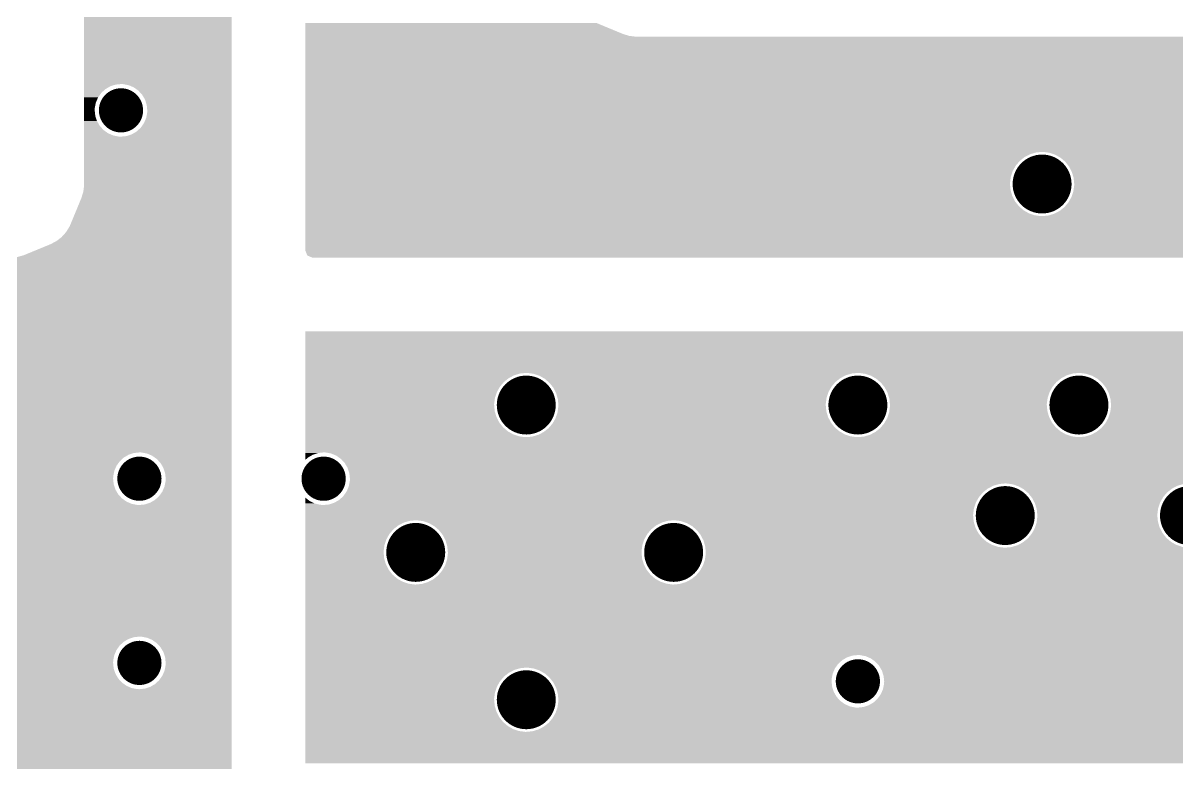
# Model space of a CAD drawing. Extents: x 295 to 953, y 10 to 290.
# Drawn here: x 640.06 to 672.87, y 122.75 to 143.79 of the extents above; entities that cross this region are included whole.
import ezdxf

# ---------------------------------------------------------------- set-up
doc = ezdxf.new("R2010")
doc.units = 0
doc.header["$LTSCALE"] = 5
doc.header["$MEASUREMENT"] = 0
doc.layers.get('0').update_dxf_attribs({"linetype": 'CONTINUOUS', "lineweight": 25})

msp = doc.modelspace()

# ---------------------------------------------------------------- linework, layer by layer
for points, const_width in [([(642.532, 141.31, 1), (643.16, 141.31, 1)], 0.629), ([(668.621, 139.215, 1), (669.459, 139.215, 1)], 0.838), ([(653.952, 132.928, 1), (654.79, 132.928, 1)], 0.838), ([(663.382, 132.928, 1), (664.22, 132.928, 1)], 0.838), ([(669.668, 132.928, 1), (670.507, 132.928, 1)], 0.838), ([(643.056, 130.833, 1), (643.684, 130.833, 1)], 0.629), ([(648.294, 130.833, 1), (648.923, 130.833, 1)], 0.629), ([(667.573, 129.785, 1), (668.411, 129.785, 1)], 0.838), ([(672.812, 129.785, 1), (673.65, 129.785, 1)], 0.838), ([(650.809, 128.737, 1), (651.647, 128.737, 1)], 0.838), ([(658.143, 128.737, 1), (658.981, 128.737, 1)], 0.838), ([(643.056, 125.594, 1), (643.684, 125.594, 1)], 0.629), ([(663.487, 125.07, 1), (664.115, 125.07, 1)], 0.629), ([(653.952, 124.546, 1), (654.79, 124.546, 1)], 0.838)]:
    msp.add_lwpolyline(points, format="xyb", close=True, dxfattribs=dict(const_width=const_width))
for points in [[(641.798, 142.058), (641.798, 146.549), (645.989, 142.058), (645.989, 146.549)], [(648.085, 143.792), (648.085, 143.794), (656.375, 143.792), (656.371, 143.794)], [(648.085, 143.486), (648.085, 143.792), (657.113, 143.486), (656.375, 143.792)], [(648.085, 143.43), (648.085, 143.486), (657.292, 143.43), (657.113, 143.486)], [(648.085, 143.406), (648.085, 143.43), (657.478, 143.406), (657.292, 143.43)], [(648.085, 143.309), (648.085, 143.406), (765.433, 143.309), (765.433, 143.406)], [(648.085, 143.406), (648.085, 143.406), (657.514, 143.406), (657.478, 143.406)], [(648.085, 143.293), (648.085, 143.309), (681.399, 143.293), (681.613, 143.309)], [(648.085, 143.243), (648.085, 143.293), (681.191, 143.243), (681.399, 143.293)], [(648.085, 143.161), (648.085, 143.243), (680.993, 143.161), (681.191, 143.243)], [(648.085, 143.05), (648.085, 143.161), (680.81, 143.05), (680.993, 143.161)], [(648.085, 142.911), (648.085, 143.05), (680.647, 142.911), (680.81, 143.05)], [(648.085, 142.749), (648.085, 142.911), (680.507, 142.749), (680.647, 142.911)], [(648.085, 142.567), (648.085, 142.749), (680.394, 142.567), (680.507, 142.749)], [(648.085, 142.369), (648.085, 142.567), (680.311, 142.369), (680.394, 142.567)], [(648.085, 142.161), (648.085, 142.369), (680.26, 142.161), (680.311, 142.369)], [(648.085, 141.939), (648.085, 142.161), (680.242, 141.939), (680.26, 142.161)], [(641.798, 142.042), (641.798, 142.058), (642.689, 142.042), (642.846, 142.058)], [(641.798, 141.992), (641.798, 142.042), (642.538, 141.992), (642.689, 142.042)], [(641.798, 141.912), (641.798, 141.992), (642.402, 141.912), (642.538, 141.992)], [(641.798, 141.806), (641.798, 141.912), (642.285, 141.806), (642.402, 141.912)], [(641.798, 141.677), (641.798, 141.806), (642.194, 141.677), (642.285, 141.806)], [(642.912, 142.056), (642.846, 142.058), (645.989, 142.056), (645.989, 142.058)], [(643.067, 142.025), (642.912, 142.056), (645.989, 142.025), (645.989, 142.056)], [(643.212, 141.963), (643.067, 142.025), (645.989, 141.963), (645.989, 142.025)], [(643.341, 141.871), (643.212, 141.963), (645.989, 141.871), (645.989, 141.963)], [(643.448, 141.754), (643.341, 141.871), (645.989, 141.754), (645.989, 141.871)], [(643.528, 141.618), (643.448, 141.754), (645.989, 141.618), (645.989, 141.754)], [(648.085, 141.725), (648.085, 141.939), (680.259, 141.725), (680.242, 141.939)], [(641.798, 141.531), (641.798, 141.677), (642.131, 141.531), (642.194, 141.677)], [(641.798, 141.376), (641.798, 141.531), (642.101, 141.376), (642.131, 141.531)], [(643.577, 141.468), (643.528, 141.618), (645.989, 141.468), (645.989, 141.618)], [(643.594, 141.31), (643.577, 141.468), (645.989, 141.31), (645.989, 141.468)], [(648.085, 141.517), (648.085, 141.725), (680.309, 141.517), (680.259, 141.725)], [(648.085, 141.319), (648.085, 141.517), (680.39, 141.319), (680.309, 141.517)], [(641.798, 141.31), (641.798, 141.376), (642.098, 141.31), (642.101, 141.376)], [(641.798, 141.153), (641.798, 141.31), (642.115, 141.153), (642.098, 141.31)], [(641.798, 141.003), (641.798, 141.153), (642.164, 141.003), (642.115, 141.153)], [(643.561, 141.089), (643.591, 141.244), (645.989, 141.089), (645.989, 141.244)], [(643.591, 141.244), (643.594, 141.31), (645.989, 141.244), (645.989, 141.31)], [(648.085, 141.136), (648.085, 141.319), (680.502, 141.136), (680.39, 141.319)], [(648.085, 140.973), (648.085, 141.136), (680.641, 140.973), (680.502, 141.136)], [(641.798, 140.866), (641.798, 141.003), (642.244, 140.866), (642.164, 141.003)], [(641.798, 140.75), (641.798, 140.866), (642.351, 140.75), (642.244, 140.866)], [(643.29, 140.708), (643.407, 140.815), (645.989, 140.708), (645.989, 140.815)], [(643.407, 140.815), (643.498, 140.944), (645.989, 140.815), (645.989, 140.944)], [(643.498, 140.944), (643.561, 141.089), (645.989, 140.944), (645.989, 141.089)], [(648.085, 140.833), (648.085, 140.973), (680.803, 140.833), (680.641, 140.973)], [(648.085, 140.721), (648.085, 140.833), (680.985, 140.721), (680.803, 140.833)], [(641.798, 140.658), (641.798, 140.75), (642.48, 140.658), (642.351, 140.75)], [(641.798, 140.596), (641.798, 140.658), (642.625, 140.596), (642.48, 140.658)], [(641.798, 140.565), (641.798, 140.596), (642.78, 140.565), (642.625, 140.596)], [(641.798, 140.562), (641.798, 140.565), (642.846, 140.562), (642.78, 140.565)], [(641.798, 139.215), (641.798, 140.562), (645.989, 139.215), (645.989, 140.562)], [(642.846, 140.562), (643.003, 140.579), (645.989, 140.562), (645.989, 140.579)], [(643.003, 140.579), (643.153, 140.628), (645.989, 140.579), (645.989, 140.628)], [(643.153, 140.628), (643.29, 140.708), (645.989, 140.628), (645.989, 140.708)], [(648.085, 140.638), (648.085, 140.721), (681.183, 140.638), (680.985, 140.721)], [(648.085, 140.587), (648.085, 140.638), (681.391, 140.587), (681.183, 140.638)], [(648.085, 140.569), (648.085, 140.587), (681.613, 140.569), (681.391, 140.587)], [(648.085, 140.508), (648.085, 140.569), (697.79, 140.508), (697.753, 140.569)], [(648.085, 140.344), (648.085, 140.508), (697.928, 140.344), (697.79, 140.508)], [(648.085, 140.205), (648.085, 140.344), (698.091, 140.205), (697.928, 140.344)], [(648.085, 140.128), (648.085, 140.205), (698.214, 140.128), (698.091, 140.205)], [(648.085, 140.112), (648.085, 140.128), (668.866, 140.112), (669.04, 140.128)], [(648.085, 140.062), (648.085, 140.112), (668.698, 140.062), (668.866, 140.112)], [(669.074, 140.128), (669.04, 140.128), (698.215, 140.128), (698.214, 140.128)], [(669.247, 140.105), (669.074, 140.128), (698.253, 140.105), (698.215, 140.128)], [(648.085, 139.982), (648.085, 140.062), (668.543, 139.982), (668.698, 140.062)], [(648.085, 139.873), (648.085, 139.982), (668.406, 139.873), (668.543, 139.982)], [(648.085, 139.74), (648.085, 139.873), (668.292, 139.74), (668.406, 139.873)], [(669.285, 140.092), (669.247, 140.105), (698.273, 140.092), (698.253, 140.105)], [(669.413, 140.049), (669.285, 140.092), (698.376, 140.049), (698.273, 140.092)], [(669.483, 140.009), (669.413, 140.049), (698.471, 140.009), (698.376, 140.049)], [(669.565, 139.962), (669.483, 140.009), (698.661, 139.962), (698.471, 140.009)], [(669.57, 139.958), (669.565, 139.962), (698.679, 139.958), (698.661, 139.962)], [(669.591, 139.94), (669.57, 139.958), (698.901, 139.94), (698.679, 139.958)], [(669.698, 139.849), (669.591, 139.94), (702.189, 139.849), (702.201, 139.94)], [(669.758, 139.773), (669.698, 139.849), (702.179, 139.773), (702.189, 139.849)], [(648.085, 139.588), (648.085, 139.74), (668.206, 139.588), (668.292, 139.74)], [(648.085, 139.423), (648.085, 139.588), (668.15, 139.423), (668.206, 139.588)], [(669.785, 139.739), (669.758, 139.773), (702.178, 139.739), (702.179, 139.773)], [(669.806, 139.712), (669.785, 139.739), (702.181, 139.712), (702.178, 139.739)], [(669.883, 139.565), (669.806, 139.712), (702.195, 139.565), (702.181, 139.712)], [(669.887, 139.556), (669.883, 139.565), (702.197, 139.556), (702.195, 139.565)], [(669.934, 139.397), (669.887, 139.556), (702.244, 139.397), (702.197, 139.556)], [(641.775, 138.994), (641.798, 139.18), (645.989, 138.994), (645.989, 139.18)], [(641.798, 139.18), (641.798, 139.215), (645.989, 139.18), (645.989, 139.215)], [(648.085, 139.249), (648.085, 139.423), (668.127, 139.249), (668.15, 139.423)], [(648.085, 139.215), (648.085, 139.249), (668.126, 139.215), (668.127, 139.249)], [(648.085, 139.041), (648.085, 139.215), (668.143, 139.041), (668.126, 139.215)], [(669.937, 139.389), (669.934, 139.397), (702.248, 139.389), (702.244, 139.397)], [(669.951, 139.242), (669.937, 139.389), (702.325, 139.242), (702.248, 139.389)], [(669.943, 139.105), (669.953, 139.18), (702.433, 139.105), (702.374, 139.18)], [(669.953, 139.215), (669.951, 139.242), (702.346, 139.215), (702.325, 139.242)], [(669.953, 139.18), (669.953, 139.215), (702.374, 139.18), (702.346, 139.215)], [(641.413, 138.074), (641.719, 138.815), (645.989, 138.074), (645.989, 138.815)], [(641.719, 138.815), (641.775, 138.994), (645.989, 138.815), (645.989, 138.994)], [(648.085, 138.873), (648.085, 139.041), (668.192, 138.873), (668.143, 139.041)], [(648.085, 138.718), (648.085, 138.873), (668.273, 138.718), (668.192, 138.873)], [(669.789, 138.692), (669.864, 138.825), (734.824, 138.692), (734.938, 138.825)], [(669.864, 138.825), (669.865, 138.826), (703.092, 138.825), (703.057, 138.826)], [(669.865, 138.826), (669.874, 138.841), (703.057, 138.826), (702.94, 138.841)], [(669.874, 138.841), (669.876, 138.849), (702.94, 138.841), (702.884, 138.849)], [(669.876, 138.849), (669.895, 138.905), (702.884, 138.849), (702.718, 138.905)], [(669.895, 138.905), (669.924, 138.991), (702.718, 138.905), (702.566, 138.991)], [(669.924, 138.991), (669.929, 139.007), (702.566, 138.991), (702.548, 139.007)], [(669.929, 139.007), (669.943, 139.105), (702.548, 139.007), (702.433, 139.105)], [(648.085, 138.581), (648.085, 138.718), (668.382, 138.581), (668.273, 138.718)], [(648.085, 138.467), (648.085, 138.581), (668.514, 138.467), (668.382, 138.581)], [(669.537, 138.448), (669.653, 138.54), (734.707, 138.448), (734.738, 138.54)], [(669.653, 138.54), (669.673, 138.557), (734.738, 138.54), (734.747, 138.557)], [(669.673, 138.557), (669.787, 138.689), (734.747, 138.557), (734.823, 138.689)], [(669.787, 138.689), (669.789, 138.692), (734.823, 138.689), (734.824, 138.692)], [(648.085, 138.381), (648.085, 138.467), (668.666, 138.381), (668.514, 138.467)], [(648.085, 138.325), (648.085, 138.381), (668.832, 138.325), (668.666, 138.381)], [(648.085, 138.302), (648.085, 138.325), (669.005, 138.302), (668.832, 138.325)], [(648.085, 138.301), (648.085, 138.302), (669.04, 138.301), (669.005, 138.302)], [(648.085, 138.202), (648.085, 138.301), (734.659, 138.202), (734.672, 138.301)], [(648.085, 138.167), (648.085, 138.202), (734.658, 138.167), (734.659, 138.202)], [(648.085, 137.993), (648.085, 138.167), (734.675, 137.993), (734.658, 138.167)], [(669.04, 138.301), (669.214, 138.318), (734.672, 138.301), (734.674, 138.318)], [(669.214, 138.318), (669.381, 138.367), (734.674, 138.318), (734.681, 138.367)], [(669.381, 138.367), (669.395, 138.375), (734.681, 138.367), (734.682, 138.375)], [(669.395, 138.375), (669.537, 138.448), (734.682, 138.375), (734.707, 138.448)], [(641.158, 137.706), (641.283, 137.845), (645.989, 137.706), (645.989, 137.845)], [(641.283, 137.845), (641.382, 138.004), (645.989, 137.845), (645.989, 138.004)], [(641.382, 138.004), (641.413, 138.074), (645.989, 138.004), (645.989, 138.074)], [(648.085, 137.825), (648.085, 137.993), (734.724, 137.825), (734.675, 137.993)], [(648.085, 137.67), (648.085, 137.825), (734.805, 137.67), (734.724, 137.825)], [(640.102, 137.198), (640.844, 137.504), (645.989, 137.198), (645.989, 137.504)], [(640.844, 137.504), (641.01, 137.591), (645.989, 137.504), (645.989, 137.591)], [(641.01, 137.591), (641.158, 137.706), (645.989, 137.591), (645.989, 137.706)], [(648.085, 137.533), (648.085, 137.67), (734.914, 137.533), (734.805, 137.67)], [(648.085, 137.42), (648.085, 137.533), (735.046, 137.42), (734.914, 137.533)], [(639.889, 137.136), (640.07, 137.186), (645.989, 137.136), (645.989, 137.186)], [(640.07, 137.186), (640.102, 137.198), (645.989, 137.186), (645.989, 137.198)], [(648.085, 137.333), (648.085, 137.42), (735.198, 137.333), (735.046, 137.42)], [(648.085, 137.33), (648.085, 137.333), (735.209, 137.33), (735.198, 137.333)], [(648.085, 137.329), (648.085, 137.33), (735.21, 137.329), (735.209, 137.33)], [(648.107, 137.277), (648.085, 137.329), (735.364, 137.277), (735.21, 137.329)], [(648.116, 137.254), (648.107, 137.277), (735.537, 137.254), (735.364, 137.277)], [(648.117, 137.253), (648.116, 137.254), (735.572, 137.253), (735.537, 137.254)], [(648.147, 137.18), (648.117, 137.253), (764.532, 137.18), (764.709, 137.253)], [(648.293, 137.119), (648.147, 137.18), (764.385, 137.119), (764.531, 137.18)], [(648.147, 137.18), (648.147, 137.18), (764.531, 137.18), (764.532, 137.18)], [(630.273, 136.908), (630.312, 137), (645.989, 136.908), (645.989, 137)], [(630.273, 131.581), (630.273, 136.908), (645.989, 131.581), (645.989, 136.908)], [(631.321, 137), (631.478, 137.017), (645.989, 137), (645.989, 137.017)], [(631.478, 137.017), (631.628, 137.066), (645.989, 137.017), (645.989, 137.066)], [(631.628, 137.066), (631.726, 137.119), (645.989, 137.066), (645.989, 137.119)], [(639.703, 137.119), (639.889, 137.136), (645.989, 137.119), (645.989, 137.136)], [(648.085, 133.842), (648.085, 135.024), (736.096, 133.842), (736.096, 135.024)], [(648.085, 135.024), (648.085, 135.024), (736.096, 135.024), (736.095, 135.024)], [(648.085, 133.825), (648.085, 133.842), (654.197, 133.825), (654.371, 133.842)], [(648.085, 133.776), (648.085, 133.825), (654.03, 133.776), (654.197, 133.825)], [(648.085, 133.695), (648.085, 133.776), (653.874, 133.695), (654.03, 133.776)], [(648.085, 133.586), (648.085, 133.695), (653.737, 133.586), (653.874, 133.695)], [(648.085, 133.454), (648.085, 133.586), (653.624, 133.454), (653.737, 133.586)], [(654.406, 133.841), (654.371, 133.842), (663.794, 133.841), (663.801, 133.842)], [(654.525, 133.825), (654.406, 133.841), (663.627, 133.825), (663.794, 133.841)], [(654.579, 133.818), (654.525, 133.825), (663.603, 133.818), (663.627, 133.825)], [(654.705, 133.776), (654.579, 133.818), (663.459, 133.776), (663.603, 133.818)], [(654.745, 133.762), (654.705, 133.776), (663.433, 133.762), (663.459, 133.776)], [(654.863, 133.695), (654.745, 133.762), (663.304, 133.695), (663.433, 133.762)], [(654.897, 133.676), (654.863, 133.695), (663.28, 133.676), (663.304, 133.695)], [(655.001, 133.586), (654.897, 133.676), (663.167, 133.586), (663.28, 133.676)], [(655.029, 133.562), (655.001, 133.586), (663.146, 133.562), (663.167, 133.586)], [(655.115, 133.454), (655.029, 133.562), (663.053, 133.454), (663.146, 133.562)], [(663.835, 133.841), (663.801, 133.842), (670.081, 133.841), (670.087, 133.842)], [(663.955, 133.825), (663.835, 133.841), (669.913, 133.825), (670.081, 133.841)], [(664.009, 133.818), (663.955, 133.825), (669.889, 133.818), (669.913, 133.825)], [(664.134, 133.776), (664.009, 133.818), (669.746, 133.776), (669.889, 133.818)], [(664.174, 133.762), (664.134, 133.776), (669.72, 133.762), (669.746, 133.776)], [(664.292, 133.695), (664.174, 133.762), (669.591, 133.695), (669.72, 133.762)], [(664.326, 133.676), (664.292, 133.695), (669.566, 133.676), (669.591, 133.695)], [(664.431, 133.586), (664.326, 133.676), (669.454, 133.586), (669.566, 133.676)], [(664.459, 133.562), (664.431, 133.586), (669.433, 133.562), (669.454, 133.586)], [(664.545, 133.454), (664.459, 133.562), (669.34, 133.454), (669.433, 133.562)], [(670.122, 133.841), (670.087, 133.842), (736.096, 133.841), (736.096, 133.842)], [(670.295, 133.818), (670.122, 133.841), (736.096, 133.818), (736.096, 133.841)], [(670.461, 133.762), (670.295, 133.818), (736.096, 133.762), (736.096, 133.818)], [(670.613, 133.676), (670.461, 133.762), (736.096, 133.676), (736.096, 133.762)], [(670.746, 133.562), (670.613, 133.676), (736.096, 133.562), (736.096, 133.676)], [(670.854, 133.425), (670.746, 133.562), (736.096, 133.425), (736.096, 133.562)], [(648.085, 133.302), (648.085, 133.454), (653.537, 133.302), (653.624, 133.454)], [(648.085, 133.136), (648.085, 133.302), (653.481, 133.136), (653.537, 133.302)], [(655.138, 133.425), (655.115, 133.454), (663.037, 133.425), (663.053, 133.454)], [(655.202, 133.302), (655.138, 133.425), (662.967, 133.302), (663.037, 133.425)], [(655.219, 133.27), (655.202, 133.302), (662.956, 133.27), (662.967, 133.302)], [(655.258, 133.136), (655.219, 133.27), (662.911, 133.136), (662.956, 133.27)], [(664.568, 133.425), (664.545, 133.454), (669.324, 133.425), (669.34, 133.454)], [(664.632, 133.302), (664.568, 133.425), (669.254, 133.302), (669.324, 133.425)], [(664.648, 133.27), (664.632, 133.302), (669.243, 133.27), (669.254, 133.302)], [(664.688, 133.136), (664.648, 133.27), (669.198, 133.136), (669.243, 133.27)], [(670.935, 133.27), (670.854, 133.425), (736.096, 133.27), (736.096, 133.425)], [(670.984, 133.102), (670.935, 133.27), (736.096, 133.102), (736.096, 133.27)], [(648.085, 132.963), (648.085, 133.136), (653.458, 132.963), (653.481, 133.136)], [(648.085, 132.928), (648.085, 132.963), (653.458, 132.928), (653.458, 132.963)], [(648.085, 132.754), (648.085, 132.928), (653.474, 132.754), (653.458, 132.928)], [(655.268, 133.102), (655.258, 133.136), (662.907, 133.102), (662.911, 133.136)], [(655.265, 132.754), (655.284, 132.894), (662.904, 132.754), (662.891, 132.894)], [(655.282, 132.963), (655.268, 133.102), (662.888, 132.963), (662.907, 133.102)], [(655.285, 132.928), (655.282, 132.963), (662.887, 132.928), (662.888, 132.963)], [(655.284, 132.894), (655.285, 132.928), (662.891, 132.894), (662.887, 132.928)], [(664.698, 133.102), (664.688, 133.136), (669.193, 133.102), (669.198, 133.136)], [(664.695, 132.754), (664.714, 132.894), (669.191, 132.754), (669.177, 132.894)], [(664.711, 132.963), (664.698, 133.102), (669.174, 132.963), (669.193, 133.102)], [(664.715, 132.928), (664.711, 132.963), (669.174, 132.928), (669.174, 132.963)], [(664.714, 132.894), (664.715, 132.928), (669.177, 132.894), (669.174, 132.928)], [(670.977, 132.721), (671, 132.894), (736.096, 132.721), (736.096, 132.894)], [(671.001, 132.928), (670.984, 133.102), (736.096, 132.928), (736.096, 133.102)], [(671, 132.894), (671.001, 132.928), (736.096, 132.894), (736.096, 132.928)], [(648.085, 132.587), (648.085, 132.754), (653.524, 132.587), (653.474, 132.754)], [(648.085, 132.432), (648.085, 132.587), (653.604, 132.432), (653.524, 132.587)], [(655.205, 132.555), (655.216, 132.587), (662.97, 132.555), (662.954, 132.587)], [(655.216, 132.587), (655.261, 132.721), (662.954, 132.587), (662.914, 132.721)], [(655.261, 132.721), (655.265, 132.754), (662.914, 132.721), (662.904, 132.754)], [(664.635, 132.555), (664.646, 132.587), (669.257, 132.555), (669.24, 132.587)], [(664.646, 132.587), (664.691, 132.721), (669.24, 132.587), (669.201, 132.721)], [(664.691, 132.721), (664.695, 132.754), (669.201, 132.721), (669.191, 132.754)], [(670.921, 132.555), (670.977, 132.721), (736.096, 132.555), (736.096, 132.721)], [(648.085, 132.295), (648.085, 132.432), (653.713, 132.295), (653.604, 132.432)], [(648.085, 132.181), (648.085, 132.295), (653.846, 132.181), (653.713, 132.295)], [(654.892, 132.181), (655.005, 132.27), (663.276, 132.181), (663.171, 132.27)], [(655.005, 132.27), (655.026, 132.295), (663.171, 132.27), (663.143, 132.295)], [(655.026, 132.295), (655.119, 132.403), (663.143, 132.295), (663.057, 132.403)], [(655.119, 132.403), (655.135, 132.432), (663.057, 132.403), (663.034, 132.432)], [(655.135, 132.432), (655.205, 132.555), (663.034, 132.432), (662.97, 132.555)], [(664.322, 132.181), (664.435, 132.27), (669.562, 132.181), (669.458, 132.27)], [(664.435, 132.27), (664.456, 132.295), (669.458, 132.27), (669.429, 132.295)], [(664.456, 132.295), (664.548, 132.403), (669.429, 132.295), (669.343, 132.403)], [(664.548, 132.403), (664.565, 132.432), (669.343, 132.403), (669.321, 132.432)], [(664.565, 132.432), (664.635, 132.555), (669.321, 132.432), (669.257, 132.555)], [(670.584, 132.162), (670.721, 132.27), (736.096, 132.162), (736.096, 132.27)], [(670.721, 132.27), (670.835, 132.403), (736.096, 132.27), (736.096, 132.403)], [(670.835, 132.403), (670.921, 132.555), (736.096, 132.403), (736.096, 132.555)], [(648.085, 132.094), (648.085, 132.181), (653.998, 132.094), (653.846, 132.181)], [(648.085, 132.039), (648.085, 132.094), (654.164, 132.039), (653.998, 132.094)], [(648.085, 132.015), (648.085, 132.039), (654.337, 132.015), (654.164, 132.039)], [(648.085, 131.702), (648.085, 132.015), (736.096, 131.702), (736.096, 132.015)], [(648.085, 132.015), (648.085, 132.015), (654.371, 132.015), (654.337, 132.015)], [(654.371, 132.015), (654.378, 132.015), (663.801, 132.015), (663.767, 132.015)], [(654.378, 132.015), (654.545, 132.031), (663.767, 132.015), (663.647, 132.031)], [(654.545, 132.031), (654.57, 132.039), (663.647, 132.031), (663.593, 132.039)], [(654.57, 132.039), (654.713, 132.081), (663.593, 132.039), (663.468, 132.081)], [(654.713, 132.081), (654.739, 132.094), (663.468, 132.081), (663.428, 132.094)], [(654.739, 132.094), (654.868, 132.162), (663.428, 132.094), (663.31, 132.162)], [(654.868, 132.162), (654.892, 132.181), (663.31, 132.162), (663.276, 132.181)], [(663.801, 132.015), (663.808, 132.015), (670.087, 132.015), (670.053, 132.015)], [(663.808, 132.015), (663.975, 132.031), (670.053, 132.015), (669.933, 132.031)], [(663.975, 132.031), (663.999, 132.039), (669.933, 132.031), (669.88, 132.039)], [(663.999, 132.039), (664.143, 132.081), (669.88, 132.039), (669.754, 132.081)], [(664.143, 132.081), (664.169, 132.094), (669.754, 132.081), (669.714, 132.094)], [(664.169, 132.094), (664.298, 132.162), (669.714, 132.094), (669.596, 132.162)], [(664.298, 132.162), (664.322, 132.181), (669.596, 132.162), (669.562, 132.181)], [(670.087, 132.015), (670.261, 132.031), (736.096, 132.015), (736.096, 132.031)], [(670.261, 132.031), (670.429, 132.081), (736.096, 132.031), (736.096, 132.081)], [(670.429, 132.081), (670.584, 132.162), (736.096, 132.081), (736.096, 132.162)], [(634.006, 131.578), (633.94, 131.581), (643.342, 131.578), (643.37, 131.581)], [(634.076, 131.564), (634.006, 131.578), (643.213, 131.564), (643.342, 131.578)], [(643.436, 131.578), (643.37, 131.581), (645.989, 131.578), (645.989, 131.581)], [(643.591, 131.548), (643.436, 131.578), (645.989, 131.548), (645.989, 131.578)], [(648.085, 131.701), (648.085, 131.702), (717.189, 131.701), (717.236, 131.702)], [(648.085, 131.696), (648.085, 131.701), (717.142, 131.696), (717.189, 131.701)], [(648.085, 131.687), (648.085, 131.696), (717.096, 131.687), (717.142, 131.696)], [(648.085, 131.676), (648.085, 131.687), (717.051, 131.676), (717.096, 131.687)], [(648.085, 131.661), (648.085, 131.676), (717.006, 131.661), (717.051, 131.676)], [(648.085, 131.643), (648.085, 131.661), (716.962, 131.643), (717.006, 131.661)], [(648.085, 131.622), (648.085, 131.643), (716.92, 131.622), (716.962, 131.643)], [(648.085, 131.598), (648.085, 131.622), (716.88, 131.598), (716.92, 131.622)], [(648.085, 131.581), (648.085, 131.598), (716.855, 131.581), (716.88, 131.598)], [(648.085, 131.564), (648.085, 131.581), (648.451, 131.564), (648.609, 131.581)], [(648.636, 131.58), (648.609, 131.581), (716.853, 131.58), (716.855, 131.581)], [(648.674, 131.578), (648.636, 131.58), (716.855, 131.578), (716.853, 131.58)], [(648.83, 131.548), (648.674, 131.578), (716.885, 131.548), (716.855, 131.578)], [(634.161, 131.548), (634.076, 131.564), (643.162, 131.548), (643.213, 131.564)], [(634.237, 131.515), (634.161, 131.548), (643.062, 131.515), (643.162, 131.548)], [(634.306, 131.485), (634.237, 131.515), (643.012, 131.485), (643.062, 131.515)], [(634.377, 131.435), (634.306, 131.485), (642.926, 131.435), (643.012, 131.485)], [(634.435, 131.393), (634.377, 131.435), (642.881, 131.393), (642.926, 131.435)], [(634.495, 131.328), (634.435, 131.393), (642.809, 131.328), (642.881, 131.393)], [(634.542, 131.277), (634.495, 131.328), (642.773, 131.277), (642.809, 131.328)], [(634.588, 131.199), (634.542, 131.277), (642.718, 131.199), (642.773, 131.277)], [(643.736, 131.485), (643.591, 131.548), (645.989, 131.485), (645.989, 131.548)], [(643.865, 131.393), (643.736, 131.485), (645.989, 131.393), (645.989, 131.485)], [(643.972, 131.277), (643.865, 131.393), (645.989, 131.277), (645.989, 131.393)], [(644.052, 131.14), (643.972, 131.277), (645.989, 131.14), (645.989, 131.277)], [(648.085, 131.515), (648.085, 131.564), (648.301, 131.515), (648.451, 131.564)], [(648.085, 131.435), (648.085, 131.515), (648.165, 131.435), (648.301, 131.515)], [(648.085, 131.368), (648.085, 131.435), (648.086, 131.368), (648.165, 131.435)], [(648.085, 131.367), (648.085, 131.368), (648.085, 131.367), (648.086, 131.368)], [(648.975, 131.485), (648.83, 131.548), (716.948, 131.485), (716.885, 131.548)], [(649.009, 131.461), (648.975, 131.485), (716.972, 131.461), (716.948, 131.485)], [(649.059, 131.426), (649.009, 131.461), (736.096, 131.426), (736.096, 131.461)], [(649.104, 131.393), (649.059, 131.426), (716.678, 131.393), (716.699, 131.426)], [(649.11, 131.386), (649.104, 131.393), (716.673, 131.386), (716.678, 131.393)], [(649.148, 131.345), (649.11, 131.386), (716.65, 131.345), (716.673, 131.386)], [(649.187, 131.303), (649.148, 131.345), (716.63, 131.303), (716.65, 131.345)], [(649.211, 131.277), (649.187, 131.303), (716.62, 131.277), (716.63, 131.303)], [(649.221, 131.259), (649.211, 131.277), (716.613, 131.259), (716.62, 131.277)], [(649.247, 131.214), (649.221, 131.259), (716.599, 131.214), (716.613, 131.259)], [(634.622, 131.14), (634.588, 131.199), (642.692, 131.14), (642.718, 131.199)], [(634.65, 131.054), (634.622, 131.14), (642.655, 131.054), (642.692, 131.14)], [(634.671, 130.99), (634.65, 131.054), (642.643, 130.99), (642.655, 131.054)], [(634.681, 130.899), (634.671, 130.99), (642.625, 130.899), (642.643, 130.99)], [(644.101, 130.99), (644.052, 131.14), (645.989, 130.99), (645.989, 131.14)], [(644.118, 130.833), (644.101, 130.99), (645.989, 130.833), (645.989, 130.99)], [(649.274, 131.168), (649.247, 131.214), (716.588, 131.168), (716.599, 131.214)], [(649.291, 131.14), (649.274, 131.168), (716.584, 131.14), (716.588, 131.168)], [(649.297, 131.122), (649.291, 131.14), (716.581, 131.122), (716.584, 131.14)], [(649.312, 131.075), (649.297, 131.122), (716.577, 131.075), (716.581, 131.122)], [(649.328, 131.028), (649.312, 131.075), (716.576, 131.028), (716.577, 131.075)], [(649.34, 130.99), (649.328, 131.028), (716.578, 130.99), (716.576, 131.028)], [(649.341, 130.981), (649.34, 130.99), (716.579, 130.981), (716.578, 130.99)], [(649.346, 130.934), (649.341, 130.981), (716.585, 130.934), (716.579, 130.981)], [(649.351, 130.888), (649.346, 130.934), (716.594, 130.888), (716.585, 130.934)], [(634.618, 130.525), (634.655, 130.612), (642.688, 130.525), (642.659, 130.612)], [(634.655, 130.612), (634.667, 130.676), (642.659, 130.612), (642.638, 130.676)], [(634.667, 130.676), (634.685, 130.767), (642.638, 130.676), (642.629, 130.767)], [(634.688, 130.833), (634.681, 130.899), (642.622, 130.833), (642.625, 130.899)], [(634.685, 130.767), (634.688, 130.833), (642.629, 130.767), (642.622, 130.833)], [(644.022, 130.466), (644.085, 130.612), (645.989, 130.466), (645.989, 130.612)], [(644.085, 130.612), (644.115, 130.767), (645.989, 130.612), (645.989, 130.767)], [(644.115, 130.767), (644.118, 130.833), (645.989, 130.767), (645.989, 130.833)], [(649.298, 130.552), (649.323, 130.612), (667.495, 130.552), (667.611, 130.612)], [(649.323, 130.612), (649.327, 130.632), (667.611, 130.612), (667.65, 130.632)], [(649.327, 130.632), (649.337, 130.682), (667.65, 130.632), (667.818, 130.682)], [(649.337, 130.682), (649.34, 130.699), (667.818, 130.682), (667.992, 130.699)], [(649.34, 130.699), (649.343, 130.714), (716.673, 130.699), (716.664, 130.714)], [(649.343, 130.714), (649.352, 130.756), (716.664, 130.714), (716.642, 130.756)], [(649.356, 130.843), (649.351, 130.888), (716.607, 130.843), (716.594, 130.888)], [(649.352, 130.756), (649.354, 130.767), (716.642, 130.756), (716.637, 130.767)], [(649.354, 130.767), (649.355, 130.799), (716.637, 130.767), (716.623, 130.799)], [(649.355, 130.799), (649.357, 130.833), (716.623, 130.799), (716.611, 130.833)], [(649.357, 130.833), (649.356, 130.843), (716.611, 130.833), (716.607, 130.843)], [(668.026, 130.698), (667.992, 130.699), (673.224, 130.698), (673.231, 130.699)], [(668.146, 130.682), (668.026, 130.698), (673.057, 130.682), (673.224, 130.698)], [(668.2, 130.675), (668.146, 130.682), (673.032, 130.675), (673.057, 130.682)], [(668.325, 130.632), (668.2, 130.675), (672.889, 130.632), (673.032, 130.675)], [(668.365, 130.619), (668.325, 130.632), (672.863, 130.619), (672.889, 130.632)], [(668.483, 130.552), (668.365, 130.619), (672.734, 130.552), (672.863, 130.619)], [(634.384, 130.231), (634.429, 130.272), (642.933, 130.231), (642.875, 130.272)], [(634.429, 130.272), (634.501, 130.338), (642.875, 130.272), (642.815, 130.338)], [(634.501, 130.338), (634.537, 130.389), (642.815, 130.338), (642.768, 130.389)], [(634.537, 130.389), (634.592, 130.466), (642.768, 130.389), (642.722, 130.466)], [(634.592, 130.466), (634.618, 130.525), (642.722, 130.466), (642.688, 130.525)], [(643.814, 130.231), (643.93, 130.338), (645.989, 130.231), (645.989, 130.338)], [(643.93, 130.338), (644.022, 130.466), (645.989, 130.338), (645.989, 130.466)], [(648.085, 130.2), (648.085, 130.298), (648.209, 130.2), (648.086, 130.298)], [(648.085, 130.298), (648.085, 130.298), (648.086, 130.298), (648.085, 130.298)], [(649.053, 130.231), (649.14, 130.31), (667.199, 130.231), (667.244, 130.31)], [(649.14, 130.31), (649.169, 130.338), (667.244, 130.31), (667.268, 130.338)], [(649.169, 130.338), (649.244, 130.443), (667.268, 130.338), (667.358, 130.443)], [(649.244, 130.443), (649.261, 130.466), (667.358, 130.443), (667.388, 130.466)], [(649.261, 130.466), (649.298, 130.552), (667.388, 130.466), (667.495, 130.552)], [(668.517, 130.533), (668.483, 130.552), (672.71, 130.533), (672.734, 130.552)], [(668.622, 130.443), (668.517, 130.533), (672.597, 130.443), (672.71, 130.533)], [(668.65, 130.419), (668.622, 130.443), (672.576, 130.419), (672.597, 130.443)], [(668.736, 130.31), (668.65, 130.419), (672.483, 130.31), (672.576, 130.419)], [(668.759, 130.282), (668.736, 130.31), (672.467, 130.282), (672.483, 130.31)], [(668.823, 130.158), (668.759, 130.282), (672.397, 130.158), (672.467, 130.282)], [(630.273, 129.485), (630.273, 130.085), (645.989, 129.485), (645.989, 130.085)], [(633.94, 130.085), (633.967, 130.088), (643.37, 130.085), (643.304, 130.088)], [(633.967, 130.088), (634.097, 130.101), (643.304, 130.088), (643.234, 130.101)], [(634.097, 130.101), (634.148, 130.118), (643.234, 130.101), (643.149, 130.118)], [(634.148, 130.118), (634.248, 130.151), (643.149, 130.118), (643.073, 130.151)], [(634.248, 130.151), (634.298, 130.181), (643.073, 130.151), (643.003, 130.181)], [(634.298, 130.181), (634.384, 130.231), (643.003, 130.181), (642.933, 130.231)], [(643.37, 130.085), (643.527, 130.101), (645.989, 130.085), (645.989, 130.101)], [(643.527, 130.101), (643.677, 130.151), (645.989, 130.101), (645.989, 130.151)], [(643.677, 130.151), (643.814, 130.231), (645.989, 130.151), (645.989, 130.231)], [(648.085, 130.13), (648.085, 130.2), (648.351, 130.13), (648.209, 130.2)], [(648.085, 130.092), (648.085, 130.13), (648.505, 130.092), (648.351, 130.13)], [(648.085, 130.085), (648.085, 130.092), (648.609, 130.085), (648.505, 130.092)], [(648.085, 129.993), (648.085, 130.085), (667.102, 129.993), (667.133, 130.085)], [(648.085, 129.82), (648.085, 129.993), (667.079, 129.82), (667.102, 129.993)], [(648.609, 130.085), (648.766, 130.101), (667.133, 130.085), (667.139, 130.101)], [(648.766, 130.101), (648.916, 130.151), (667.139, 130.101), (667.156, 130.151)], [(648.916, 130.151), (648.929, 130.158), (667.156, 130.151), (667.158, 130.158)], [(648.929, 130.158), (649.053, 130.231), (667.158, 130.158), (667.199, 130.231)], [(668.839, 130.127), (668.823, 130.158), (672.386, 130.127), (672.397, 130.158)], [(668.879, 129.993), (668.839, 130.127), (672.341, 129.993), (672.386, 130.127)], [(668.889, 129.959), (668.879, 129.993), (672.336, 129.959), (672.341, 129.993)], [(668.902, 129.82), (668.889, 129.959), (672.318, 129.82), (672.336, 129.959)], [(648.085, 129.785), (648.085, 129.82), (667.078, 129.785), (667.079, 129.82)], [(648.085, 129.651), (648.085, 129.785), (667.091, 129.651), (667.078, 129.785)], [(648.085, 129.634), (648.085, 129.651), (651.054, 129.634), (651.228, 129.651)], [(648.085, 129.585), (648.085, 129.634), (650.886, 129.585), (651.054, 129.634)], [(651.262, 129.65), (651.228, 129.651), (658.555, 129.65), (658.562, 129.651)], [(651.382, 129.634), (651.262, 129.65), (658.388, 129.634), (658.555, 129.65)], [(651.436, 129.627), (651.382, 129.634), (658.364, 129.627), (658.388, 129.634)], [(651.561, 129.585), (651.436, 129.627), (658.221, 129.585), (658.364, 129.627)], [(658.597, 129.65), (658.562, 129.651), (667.091, 129.65), (667.091, 129.651)], [(658.77, 129.627), (658.597, 129.65), (667.094, 129.627), (667.091, 129.65)], [(658.817, 129.611), (658.77, 129.627), (667.095, 129.611), (667.094, 129.627)], [(658.936, 129.571), (658.817, 129.611), (667.107, 129.571), (667.095, 129.611)], [(668.882, 129.577), (668.886, 129.611), (672.344, 129.577), (672.334, 129.611)], [(668.886, 129.611), (668.905, 129.751), (672.334, 129.611), (672.32, 129.751)], [(668.906, 129.785), (668.902, 129.82), (672.317, 129.785), (672.318, 129.82)], [(668.905, 129.751), (668.906, 129.785), (672.32, 129.751), (672.317, 129.785)], [(631.387, 129.483), (631.321, 129.485), (645.989, 129.483), (645.989, 129.485)], [(631.542, 129.452), (631.387, 129.483), (645.989, 129.452), (645.989, 129.483)], [(631.687, 129.39), (631.542, 129.452), (645.989, 129.39), (645.989, 129.452)], [(631.816, 129.298), (631.687, 129.39), (645.989, 129.298), (645.989, 129.39)], [(631.923, 129.181), (631.816, 129.298), (645.989, 129.181), (645.989, 129.298)], [(648.085, 129.504), (648.085, 129.585), (650.731, 129.504), (650.886, 129.585)], [(648.085, 129.395), (648.085, 129.504), (650.594, 129.395), (650.731, 129.504)], [(648.085, 129.263), (648.085, 129.395), (650.48, 129.263), (650.594, 129.395)], [(651.601, 129.571), (651.561, 129.585), (658.195, 129.571), (658.221, 129.585)], [(651.719, 129.504), (651.601, 129.571), (658.065, 129.504), (658.195, 129.571)], [(651.753, 129.485), (651.719, 129.504), (658.041, 129.485), (658.065, 129.504)], [(651.858, 129.395), (651.753, 129.485), (657.928, 129.395), (658.041, 129.485)], [(651.886, 129.371), (651.858, 129.395), (657.908, 129.371), (657.928, 129.395)], [(651.972, 129.263), (651.886, 129.371), (657.815, 129.263), (657.908, 129.371)], [(659.088, 129.485), (658.936, 129.571), (667.132, 129.485), (667.107, 129.571)], [(659.136, 129.443), (659.088, 129.485), (667.145, 129.443), (667.132, 129.485)], [(659.22, 129.371), (659.136, 129.443), (667.182, 129.371), (667.145, 129.443)], [(659.286, 129.288), (659.22, 129.371), (667.225, 129.288), (667.182, 129.371)], [(659.329, 129.234), (659.286, 129.288), (667.268, 129.234), (667.225, 129.288)], [(668.739, 129.26), (668.756, 129.288), (672.487, 129.26), (672.464, 129.288)], [(668.756, 129.288), (668.826, 129.412), (672.464, 129.288), (672.4, 129.412)], [(668.826, 129.412), (668.837, 129.443), (672.4, 129.412), (672.383, 129.443)], [(668.837, 129.443), (668.882, 129.577), (672.383, 129.443), (672.344, 129.577)], [(632.003, 129.045), (631.923, 129.181), (645.989, 129.045), (645.989, 129.181)], [(632.052, 128.895), (632.003, 129.045), (645.989, 128.895), (645.989, 129.045)], [(648.085, 129.111), (648.085, 129.263), (650.394, 129.111), (650.48, 129.263)], [(648.085, 128.945), (648.085, 129.111), (650.338, 128.945), (650.394, 129.111)], [(651.995, 129.234), (651.972, 129.263), (657.798, 129.234), (657.815, 129.263)], [(652.059, 129.111), (651.995, 129.234), (657.728, 129.111), (657.798, 129.234)], [(652.075, 129.079), (652.059, 129.111), (657.718, 129.079), (657.728, 129.111)], [(652.115, 128.945), (652.075, 129.079), (657.672, 128.945), (657.718, 129.079)], [(659.372, 129.151), (659.329, 129.234), (667.334, 129.151), (667.268, 129.234)], [(659.41, 129.079), (659.372, 129.151), (667.418, 129.079), (667.334, 129.151)], [(659.422, 129.038), (659.41, 129.079), (667.467, 129.038), (667.418, 129.079)], [(659.447, 128.951), (659.422, 129.038), (667.619, 128.951), (667.467, 129.038)], [(668.36, 128.951), (668.489, 129.018), (672.857, 128.951), (672.739, 129.018)], [(668.489, 129.018), (668.513, 129.038), (672.739, 129.018), (672.705, 129.038)], [(668.513, 129.038), (668.626, 129.127), (672.705, 129.038), (672.601, 129.127)], [(668.626, 129.127), (668.647, 129.151), (672.601, 129.127), (672.573, 129.151)], [(668.647, 129.151), (668.739, 129.26), (672.573, 129.151), (672.487, 129.26)], [(632.035, 128.516), (632.066, 128.671), (645.989, 128.516), (645.989, 128.671)], [(632.069, 128.737), (632.052, 128.895), (645.989, 128.737), (645.989, 128.895)], [(632.066, 128.671), (632.069, 128.737), (645.989, 128.671), (645.989, 128.737)], [(648.085, 128.772), (648.085, 128.945), (650.315, 128.772), (650.338, 128.945)], [(648.085, 128.737), (648.085, 128.772), (650.314, 128.737), (650.315, 128.772)], [(648.085, 128.563), (648.085, 128.737), (650.331, 128.563), (650.314, 128.737)], [(652.125, 128.911), (652.115, 128.945), (657.668, 128.911), (657.672, 128.945)], [(652.122, 128.563), (652.141, 128.703), (657.665, 128.563), (657.652, 128.703)], [(652.138, 128.772), (652.125, 128.911), (657.649, 128.772), (657.668, 128.911)], [(652.142, 128.737), (652.138, 128.772), (657.649, 128.737), (657.649, 128.772)], [(652.141, 128.703), (652.142, 128.737), (657.652, 128.703), (657.649, 128.737)], [(659.459, 128.911), (659.447, 128.951), (667.737, 128.911), (667.619, 128.951)], [(659.461, 128.895), (659.459, 128.911), (667.784, 128.895), (667.737, 128.911)], [(659.459, 128.58), (659.475, 128.703), (675.119, 128.58), (675.106, 128.703)], [(659.463, 128.872), (659.461, 128.895), (667.958, 128.872), (667.784, 128.895)], [(659.463, 128.871), (659.463, 128.872), (667.992, 128.871), (667.958, 128.872)], [(659.47, 128.803), (659.463, 128.871), (675.105, 128.803), (675.118, 128.871)], [(659.476, 128.737), (659.47, 128.803), (675.102, 128.737), (675.105, 128.803)], [(659.475, 128.703), (659.476, 128.737), (675.106, 128.703), (675.102, 128.737)], [(667.992, 128.871), (667.999, 128.872), (673.231, 128.871), (673.196, 128.872)], [(667.999, 128.872), (668.166, 128.888), (673.196, 128.872), (673.077, 128.888)], [(668.166, 128.888), (668.19, 128.895), (673.077, 128.888), (673.023, 128.895)], [(668.19, 128.895), (668.334, 128.938), (673.023, 128.895), (672.897, 128.938)], [(668.334, 128.938), (668.36, 128.951), (672.897, 128.938), (672.857, 128.951)], [(631.881, 128.242), (631.973, 128.371), (645.989, 128.242), (645.989, 128.371)], [(631.973, 128.371), (632.035, 128.516), (645.989, 128.371), (645.989, 128.516)], [(648.085, 128.396), (648.085, 128.563), (650.381, 128.396), (650.331, 128.563)], [(648.085, 128.241), (648.085, 128.396), (650.461, 128.241), (650.381, 128.396)], [(651.992, 128.241), (652.062, 128.364), (657.795, 128.241), (657.731, 128.364)], [(652.062, 128.364), (652.073, 128.396), (657.731, 128.364), (657.715, 128.396)], [(652.073, 128.396), (652.118, 128.53), (657.715, 128.396), (657.675, 128.53)], [(652.118, 128.53), (652.122, 128.563), (657.675, 128.53), (657.665, 128.563)], [(659.356, 128.293), (659.396, 128.364), (675.248, 128.293), (675.207, 128.364)], [(659.396, 128.364), (659.418, 128.43), (675.207, 128.364), (675.168, 128.43)], [(659.418, 128.43), (659.452, 128.53), (675.168, 128.43), (675.135, 128.53)], [(659.452, 128.53), (659.459, 128.58), (675.135, 128.53), (675.119, 128.58)], [(630.273, 126.342), (630.273, 127.989), (645.989, 126.342), (645.989, 127.989)], [(631.321, 127.989), (631.478, 128.006), (645.989, 127.989), (645.989, 128.006)], [(631.478, 128.006), (631.628, 128.055), (645.989, 128.006), (645.989, 128.055)], [(631.628, 128.055), (631.765, 128.135), (645.989, 128.055), (645.989, 128.135)], [(631.765, 128.135), (631.881, 128.242), (645.989, 128.135), (645.989, 128.242)], [(648.085, 128.104), (648.085, 128.241), (650.57, 128.104), (650.461, 128.241)], [(648.085, 127.99), (648.085, 128.104), (650.703, 127.99), (650.57, 128.104)], [(648.085, 127.903), (648.085, 127.99), (650.855, 127.903), (650.703, 127.99)], [(651.596, 127.903), (651.725, 127.971), (658.189, 127.903), (658.071, 127.971)], [(651.725, 127.971), (651.749, 127.99), (658.071, 127.971), (658.037, 127.99)], [(651.749, 127.99), (651.862, 128.079), (658.037, 127.99), (657.933, 128.079)], [(651.862, 128.079), (651.883, 128.104), (657.933, 128.079), (657.904, 128.104)], [(651.883, 128.104), (651.975, 128.212), (657.904, 128.104), (657.818, 128.212)], [(651.975, 128.212), (651.992, 128.241), (657.818, 128.212), (657.795, 128.241)], [(658.944, 127.911), (659.059, 127.971), (687.708, 127.911), (687.734, 127.971)], [(659.059, 127.971), (659.083, 127.989), (687.734, 127.971), (687.742, 127.989)], [(659.083, 127.989), (659.086, 127.992), (675.85, 127.989), (675.784, 127.992)], [(659.086, 127.992), (659.125, 128.023), (675.784, 127.992), (675.629, 128.023)], [(659.125, 128.023), (659.196, 128.079), (675.629, 128.023), (675.497, 128.079)], [(659.196, 128.079), (659.201, 128.085), (675.497, 128.079), (675.484, 128.085)], [(659.201, 128.085), (659.279, 128.177), (675.484, 128.085), (675.355, 128.177)], [(659.279, 128.177), (659.31, 128.212), (675.355, 128.177), (675.322, 128.212)], [(659.31, 128.212), (659.356, 128.293), (675.322, 128.212), (675.248, 128.293)], [(648.085, 127.848), (648.085, 127.903), (651.02, 127.848), (650.855, 127.903)], [(648.085, 127.824), (648.085, 127.848), (651.194, 127.824), (651.02, 127.848)], [(648.085, 127.755), (648.085, 127.824), (687.678, 127.755), (687.691, 127.824)], [(648.085, 127.824), (648.085, 127.824), (651.228, 127.824), (651.194, 127.824)], [(648.085, 127.69), (648.085, 127.755), (687.675, 127.69), (687.678, 127.755)], [(648.085, 127.532), (648.085, 127.69), (687.692, 127.532), (687.675, 127.69)], [(651.228, 127.824), (651.235, 127.824), (658.562, 127.824), (658.528, 127.824)], [(651.235, 127.824), (651.402, 127.84), (658.528, 127.824), (658.408, 127.84)], [(651.402, 127.84), (651.426, 127.848), (658.408, 127.84), (658.355, 127.848)], [(651.426, 127.848), (651.57, 127.89), (658.355, 127.848), (658.229, 127.89)], [(651.57, 127.89), (651.596, 127.903), (658.229, 127.89), (658.189, 127.903)], [(658.562, 127.824), (658.736, 127.84), (687.691, 127.824), (687.695, 127.84)], [(658.736, 127.84), (658.904, 127.89), (687.695, 127.84), (687.704, 127.89)], [(658.904, 127.89), (658.944, 127.911), (687.704, 127.89), (687.708, 127.911)], [(648.085, 127.382), (648.085, 127.532), (687.741, 127.382), (687.692, 127.532)], [(648.085, 127.246), (648.085, 127.382), (687.821, 127.246), (687.741, 127.382)], [(648.085, 127.129), (648.085, 127.246), (687.928, 127.129), (687.821, 127.246)], [(648.085, 127.037), (648.085, 127.129), (688.057, 127.037), (687.928, 127.129)], [(648.085, 126.975), (648.085, 127.037), (688.202, 126.975), (688.057, 127.037)], [(648.085, 126.944), (648.085, 126.975), (688.357, 126.944), (688.202, 126.975)], [(648.085, 126.941), (648.085, 126.944), (688.423, 126.941), (688.357, 126.944)], [(648.085, 126.866), (648.085, 126.941), (723.758, 126.866), (723.685, 126.941)], [(648.085, 126.849), (648.085, 126.866), (712.364, 126.849), (712.521, 126.866)], [(648.085, 126.8), (648.085, 126.849), (712.214, 126.8), (712.364, 126.849)], [(648.085, 126.72), (648.085, 126.8), (712.077, 126.72), (712.214, 126.8)], [(648.085, 126.613), (648.085, 126.72), (711.961, 126.613), (712.077, 126.72)], [(630.273, 126.325), (630.273, 126.342), (643.213, 126.325), (643.37, 126.342)], [(643.436, 126.339), (643.37, 126.342), (645.989, 126.339), (645.989, 126.342)], [(643.591, 126.309), (643.436, 126.339), (645.989, 126.309), (645.989, 126.339)], [(648.085, 126.484), (648.085, 126.613), (711.869, 126.484), (711.961, 126.613)], [(648.085, 126.339), (648.085, 126.484), (711.807, 126.339), (711.869, 126.484)], [(648.085, 126.184), (648.085, 126.339), (711.776, 126.184), (711.807, 126.339)], [(630.273, 126.276), (630.273, 126.325), (643.062, 126.276), (643.213, 126.325)], [(630.273, 126.196), (630.273, 126.276), (642.926, 126.196), (643.062, 126.276)], [(630.273, 126.089), (630.273, 126.196), (642.809, 126.089), (642.926, 126.196)], [(630.273, 125.96), (630.273, 126.089), (642.718, 125.96), (642.809, 126.089)], [(643.736, 126.246), (643.591, 126.309), (645.989, 126.246), (645.989, 126.309)], [(643.865, 126.155), (643.736, 126.246), (645.989, 126.155), (645.989, 126.246)], [(643.972, 126.038), (643.865, 126.155), (645.989, 126.038), (645.989, 126.155)], [(644.052, 125.902), (643.972, 126.038), (645.989, 125.902), (645.989, 126.038)], [(648.085, 126.118), (648.085, 126.184), (711.773, 126.118), (711.776, 126.184)], [(648.085, 125.961), (648.085, 126.118), (711.79, 125.961), (711.773, 126.118)], [(630.273, 125.815), (630.273, 125.96), (642.655, 125.815), (642.718, 125.96)], [(630.273, 125.66), (630.273, 125.815), (642.625, 125.66), (642.655, 125.815)], [(644.101, 125.751), (644.052, 125.902), (645.989, 125.751), (645.989, 125.902)], [(644.118, 125.594), (644.101, 125.751), (645.989, 125.594), (645.989, 125.751)], [(648.085, 125.818), (648.085, 125.961), (711.837, 125.818), (711.79, 125.961)], [(648.085, 125.802), (648.085, 125.818), (663.644, 125.802), (663.801, 125.818)], [(648.085, 125.752), (648.085, 125.802), (663.493, 125.752), (663.644, 125.802)], [(648.085, 125.672), (648.085, 125.752), (663.357, 125.672), (663.493, 125.752)], [(648.085, 125.566), (648.085, 125.672), (663.24, 125.566), (663.357, 125.672)], [(663.867, 125.815), (663.801, 125.818), (711.838, 125.815), (711.837, 125.818)], [(663.892, 125.81), (663.867, 125.815), (711.839, 125.81), (711.838, 125.815)], [(664.022, 125.785), (663.892, 125.81), (711.854, 125.785), (711.839, 125.81)], [(664.167, 125.722), (664.022, 125.785), (711.891, 125.722), (711.854, 125.785)], [(664.236, 125.674), (664.167, 125.722), (711.919, 125.674), (711.891, 125.722)], [(664.296, 125.631), (664.236, 125.674), (711.959, 125.631), (711.919, 125.674)], [(630.273, 125.594), (630.273, 125.66), (642.622, 125.594), (642.625, 125.66)], [(630.273, 125.437), (630.273, 125.594), (642.638, 125.437), (642.622, 125.594)], [(630.273, 125.287), (630.273, 125.437), (642.688, 125.287), (642.638, 125.437)], [(644.022, 125.228), (644.085, 125.373), (645.989, 125.228), (645.989, 125.373)], [(644.085, 125.373), (644.115, 125.528), (645.989, 125.373), (645.989, 125.528)], [(644.115, 125.528), (644.118, 125.594), (645.989, 125.528), (645.989, 125.594)], [(648.085, 125.46), (648.085, 125.566), (663.165, 125.46), (663.24, 125.566)], [(648.085, 125.443), (648.085, 125.46), (654.197, 125.443), (654.371, 125.46)], [(648.085, 125.394), (648.085, 125.443), (654.03, 125.394), (654.197, 125.443)], [(648.085, 125.313), (648.085, 125.394), (653.874, 125.313), (654.03, 125.394)], [(654.406, 125.459), (654.371, 125.46), (663.165, 125.459), (663.165, 125.46)], [(654.575, 125.437), (654.406, 125.459), (663.149, 125.437), (663.165, 125.459)], [(654.579, 125.436), (654.575, 125.437), (663.148, 125.436), (663.149, 125.437)], [(654.745, 125.38), (654.579, 125.436), (663.124, 125.38), (663.148, 125.436)], [(654.897, 125.294), (654.745, 125.38), (663.087, 125.294), (663.124, 125.38)], [(664.364, 125.557), (664.296, 125.631), (712.026, 125.557), (711.959, 125.631)], [(664.403, 125.514), (664.364, 125.557), (712.087, 125.514), (712.026, 125.557)], [(664.431, 125.466), (664.403, 125.514), (712.155, 125.466), (712.087, 125.514)], [(664.468, 125.403), (664.431, 125.466), (712.3, 125.403), (712.155, 125.466)], [(664.483, 125.378), (664.468, 125.403), (712.43, 125.378), (712.3, 125.403)], [(664.485, 125.373), (664.483, 125.378), (712.455, 125.373), (712.43, 125.378)], [(664.486, 125.37), (664.485, 125.373), (712.521, 125.37), (712.455, 125.373)], [(664.504, 125.313), (664.486, 125.37), (719.883, 125.313), (719.992, 125.37)], [(630.273, 125.15), (630.273, 125.287), (642.768, 125.15), (642.688, 125.287)], [(630.273, 125.033), (630.273, 125.15), (642.875, 125.033), (642.768, 125.15)], [(630.273, 124.942), (630.273, 125.033), (643.003, 124.942), (642.875, 125.033)], [(643.814, 124.992), (643.93, 125.099), (645.989, 124.992), (645.989, 125.099)], [(643.93, 125.099), (644.022, 125.228), (645.989, 125.099), (645.989, 125.228)], [(648.085, 125.204), (648.085, 125.313), (653.737, 125.204), (653.874, 125.313)], [(648.085, 125.072), (648.085, 125.204), (653.624, 125.072), (653.737, 125.204)], [(648.085, 124.92), (648.085, 125.072), (653.537, 124.92), (653.624, 125.072)], [(654.9, 125.291), (654.897, 125.294), (663.086, 125.291), (663.087, 125.294)], [(655.029, 125.18), (654.9, 125.291), (663.064, 125.18), (663.086, 125.291)], [(655.064, 125.136), (655.029, 125.18), (663.056, 125.136), (663.064, 125.18)], [(655.116, 125.07), (655.064, 125.136), (663.053, 125.07), (663.056, 125.136)], [(655.138, 125.043), (655.116, 125.07), (663.056, 125.043), (663.053, 125.07)], [(655.206, 124.913), (655.138, 125.043), (663.07, 124.913), (663.056, 125.043)], [(664.532, 125.227), (664.504, 125.313), (719.775, 125.227), (719.883, 125.313)], [(664.535, 125.204), (664.532, 125.227), (719.746, 125.204), (719.775, 125.227)], [(664.549, 125.072), (664.535, 125.204), (719.632, 125.072), (719.746, 125.204)], [(664.546, 125.004), (664.549, 125.07), (719.594, 125.004), (719.631, 125.07)], [(664.549, 125.07), (664.549, 125.072), (719.631, 125.07), (719.632, 125.072)], [(630.273, 124.879), (630.273, 124.942), (643.149, 124.879), (643.003, 124.942)], [(630.273, 124.849), (630.273, 124.879), (643.304, 124.849), (643.149, 124.879)], [(630.273, 124.846), (630.273, 124.849), (643.37, 124.846), (643.304, 124.849)], [(630.273, 124.247), (630.273, 124.846), (645.989, 124.247), (645.989, 124.846)], [(643.37, 124.846), (643.527, 124.863), (645.989, 124.846), (645.989, 124.863)], [(643.527, 124.863), (643.677, 124.912), (645.989, 124.863), (645.989, 124.912)], [(643.677, 124.912), (643.814, 124.992), (645.989, 124.912), (645.989, 124.992)], [(648.085, 124.754), (648.085, 124.92), (653.481, 124.754), (653.537, 124.92)], [(648.085, 124.581), (648.085, 124.754), (653.458, 124.581), (653.481, 124.754)], [(655.219, 124.888), (655.206, 124.913), (663.078, 124.888), (663.07, 124.913)], [(655.256, 124.763), (655.219, 124.888), (663.119, 124.763), (663.078, 124.888)], [(655.268, 124.72), (655.256, 124.763), (663.144, 124.72), (663.119, 124.763)], [(655.277, 124.626), (655.268, 124.72), (663.199, 124.626), (663.144, 124.72)], [(664.366, 124.581), (664.453, 124.704), (719.466, 124.581), (719.483, 124.704)], [(664.453, 124.704), (664.475, 124.754), (719.483, 124.704), (719.49, 124.754)], [(664.475, 124.754), (664.516, 124.849), (719.49, 124.754), (719.522, 124.849)], [(664.516, 124.849), (664.53, 124.92), (719.522, 124.849), (719.546, 124.92)], [(664.53, 124.92), (664.546, 125.004), (719.546, 124.92), (719.594, 125.004)], [(648.085, 124.546), (648.085, 124.581), (653.458, 124.546), (653.458, 124.581)], [(648.085, 124.372), (648.085, 124.546), (653.474, 124.372), (653.458, 124.546)], [(648.085, 124.205), (648.085, 124.372), (653.524, 124.205), (653.474, 124.372)], [(655.263, 124.356), (655.272, 124.418), (663.58, 124.356), (663.435, 124.418)], [(655.272, 124.418), (655.284, 124.51), (663.435, 124.418), (663.306, 124.51)], [(655.285, 124.546), (655.277, 124.626), (663.272, 124.546), (663.199, 124.626)], [(655.284, 124.512), (655.285, 124.546), (663.304, 124.512), (663.272, 124.546)], [(655.284, 124.51), (655.284, 124.512), (663.306, 124.51), (663.304, 124.512)], [(663.958, 124.339), (664.108, 124.388), (716.969, 124.339), (716.92, 124.388)], [(664.108, 124.388), (664.223, 124.455), (716.92, 124.388), (716.853, 124.455)], [(664.223, 124.455), (664.245, 124.468), (716.853, 124.455), (716.872, 124.468)], [(664.245, 124.468), (664.251, 124.473), (716.872, 124.468), (716.88, 124.473)], [(664.251, 124.473), (664.277, 124.497), (716.88, 124.473), (716.92, 124.497)], [(664.277, 124.497), (664.3, 124.518), (716.92, 124.497), (716.962, 124.518)], [(664.3, 124.518), (664.319, 124.536), (716.962, 124.518), (717.006, 124.536)], [(664.319, 124.536), (664.336, 124.551), (717.006, 124.536), (717.051, 124.551)], [(664.336, 124.551), (664.348, 124.563), (717.051, 124.551), (717.096, 124.563)], [(664.348, 124.563), (664.357, 124.571), (717.096, 124.563), (717.142, 124.571)], [(664.357, 124.571), (664.362, 124.575), (717.142, 124.571), (717.178, 124.575)], [(664.362, 124.576), (664.364, 124.578), (717.189, 124.576), (717.236, 124.578)], [(664.362, 124.575), (664.362, 124.576), (717.178, 124.575), (717.189, 124.576)], [(664.364, 124.578), (664.366, 124.581), (719.466, 124.578), (719.466, 124.581)], [(632.434, 124.244), (632.368, 124.247), (645.989, 124.244), (645.989, 124.247)], [(632.59, 124.213), (632.434, 124.244), (645.989, 124.213), (645.989, 124.244)], [(632.735, 124.151), (632.59, 124.213), (645.989, 124.151), (645.989, 124.213)], [(632.864, 124.059), (632.735, 124.151), (645.989, 124.059), (645.989, 124.151)], [(632.971, 123.943), (632.864, 124.059), (645.989, 123.943), (645.989, 124.059)], [(648.085, 124.05), (648.085, 124.205), (653.604, 124.05), (653.524, 124.205)], [(648.085, 123.913), (648.085, 124.05), (653.713, 123.913), (653.604, 124.05)], [(655.119, 124.021), (655.132, 124.044), (716.585, 124.021), (716.588, 124.044)], [(655.132, 124.044), (655.158, 124.089), (716.588, 124.044), (716.599, 124.089)], [(655.158, 124.089), (655.183, 124.134), (716.599, 124.089), (716.613, 124.134)], [(655.183, 124.134), (655.205, 124.173), (716.613, 124.134), (716.628, 124.173)], [(655.205, 124.173), (655.207, 124.178), (716.628, 124.173), (716.63, 124.178)], [(655.207, 124.178), (655.221, 124.221), (716.63, 124.178), (716.65, 124.221)], [(655.221, 124.221), (655.235, 124.262), (716.65, 124.221), (716.673, 124.262)], [(655.235, 124.262), (655.248, 124.301), (716.673, 124.262), (716.699, 124.301)], [(655.248, 124.301), (655.255, 124.322), (719.504, 124.301), (719.497, 124.322)], [(655.255, 124.322), (655.256, 124.325), (663.801, 124.322), (663.735, 124.325)], [(655.256, 124.325), (655.261, 124.339), (663.735, 124.325), (663.666, 124.339)], [(655.261, 124.339), (655.263, 124.356), (663.666, 124.339), (663.58, 124.356)], [(663.801, 124.322), (663.93, 124.336), (719.497, 124.322), (719.493, 124.336)], [(663.93, 124.336), (663.958, 124.339), (716.972, 124.336), (716.969, 124.339)], [(633.05, 123.806), (632.971, 123.943), (645.989, 123.806), (645.989, 123.943)], [(633.1, 123.656), (633.05, 123.806), (645.989, 123.656), (645.989, 123.806)], [(648.085, 123.799), (648.085, 123.913), (653.846, 123.799), (653.713, 123.913)], [(648.085, 123.712), (648.085, 123.799), (653.998, 123.712), (653.846, 123.799)], [(648.085, 123.657), (648.085, 123.712), (654.164, 123.657), (653.998, 123.712)], [(654.713, 123.699), (654.75, 123.718), (716.614, 123.699), (716.607, 123.718)], [(654.75, 123.718), (654.837, 123.764), (716.607, 123.718), (716.594, 123.764)], [(654.837, 123.764), (654.868, 123.78), (716.594, 123.764), (716.591, 123.78)], [(654.868, 123.78), (654.906, 123.81), (716.591, 123.78), (716.585, 123.81)], [(654.906, 123.81), (654.965, 123.856), (716.585, 123.81), (716.579, 123.856)], [(654.965, 123.856), (655.005, 123.888), (716.579, 123.856), (716.577, 123.888)], [(655.005, 123.888), (655.018, 123.903), (716.577, 123.888), (716.576, 123.903)], [(655.018, 123.903), (655.058, 123.95), (716.576, 123.903), (716.577, 123.95)], [(655.058, 123.95), (655.098, 123.997), (716.577, 123.95), (716.581, 123.997)], [(655.098, 123.997), (655.119, 124.021), (716.581, 123.997), (716.585, 124.021)], [(633.083, 123.278), (633.114, 123.433), (645.989, 123.278), (645.989, 123.433)], [(633.117, 123.499), (633.1, 123.656), (645.989, 123.499), (645.989, 123.656)], [(633.114, 123.433), (633.117, 123.499), (645.989, 123.433), (645.989, 123.499)], [(648.085, 123.633), (648.085, 123.657), (654.337, 123.633), (654.164, 123.657)], [(648.085, 123.631), (648.085, 123.633), (716.642, 123.631), (716.641, 123.633)], [(648.085, 123.633), (648.085, 123.633), (654.371, 123.633), (654.337, 123.633)], [(648.085, 123.589), (648.085, 123.631), (716.664, 123.589), (716.642, 123.631)], [(648.085, 123.549), (648.085, 123.589), (716.688, 123.549), (716.664, 123.589)], [(648.085, 123.534), (648.085, 123.549), (716.699, 123.534), (716.688, 123.549)], [(648.085, 123.5), (648.085, 123.534), (736.096, 123.5), (736.096, 123.534)], [(648.085, 123.38), (648.085, 123.5), (716.853, 123.38), (716.972, 123.5)], [(648.085, 123.354), (648.085, 123.38), (716.892, 123.354), (716.853, 123.38)], [(654.371, 123.633), (654.545, 123.649), (716.641, 123.633), (716.634, 123.649)], [(654.545, 123.649), (654.628, 123.674), (716.634, 123.649), (716.623, 123.674)], [(654.628, 123.674), (654.713, 123.699), (716.623, 123.674), (716.614, 123.699)], [(632.929, 123.003), (633.021, 123.132), (645.989, 123.003), (645.989, 123.132)], [(633.021, 123.132), (633.083, 123.278), (645.989, 123.132), (645.989, 123.278)], [(648.085, 123.331), (648.085, 123.354), (716.933, 123.331), (716.892, 123.354)], [(648.085, 123.311), (648.085, 123.331), (716.976, 123.311), (716.933, 123.331)], [(648.085, 123.294), (648.085, 123.311), (717.02, 123.294), (716.976, 123.311)], [(648.085, 123.28), (648.085, 123.294), (717.064, 123.28), (717.02, 123.294)], [(648.085, 123.27), (648.085, 123.28), (717.11, 123.27), (717.064, 123.28)], [(648.085, 123.262), (648.085, 123.27), (717.157, 123.262), (717.11, 123.27)], [(648.085, 123.258), (648.085, 123.262), (717.204, 123.258), (717.157, 123.262)], [(648.085, 122.75), (648.085, 123.258), (736.096, 122.75), (736.096, 123.258)], [(648.085, 123.258), (648.085, 123.258), (717.251, 123.258), (717.204, 123.258)], [(630.273, 122.151), (630.273, 122.75), (645.989, 122.151), (645.989, 122.75)], [(632.368, 122.75), (632.526, 122.767), (645.989, 122.75), (645.989, 122.767)], [(632.526, 122.767), (632.676, 122.817), (645.989, 122.767), (645.989, 122.817)], [(632.676, 122.817), (632.812, 122.896), (645.989, 122.817), (645.989, 122.896)], [(632.812, 122.896), (632.929, 123.003), (645.989, 122.896), (645.989, 123.003)], [(648.085, 122.734), (648.085, 122.75), (712.469, 122.734), (712.626, 122.75)]]:
    msp.add_solid(points)

doc.saveas('drawing.dxf')
